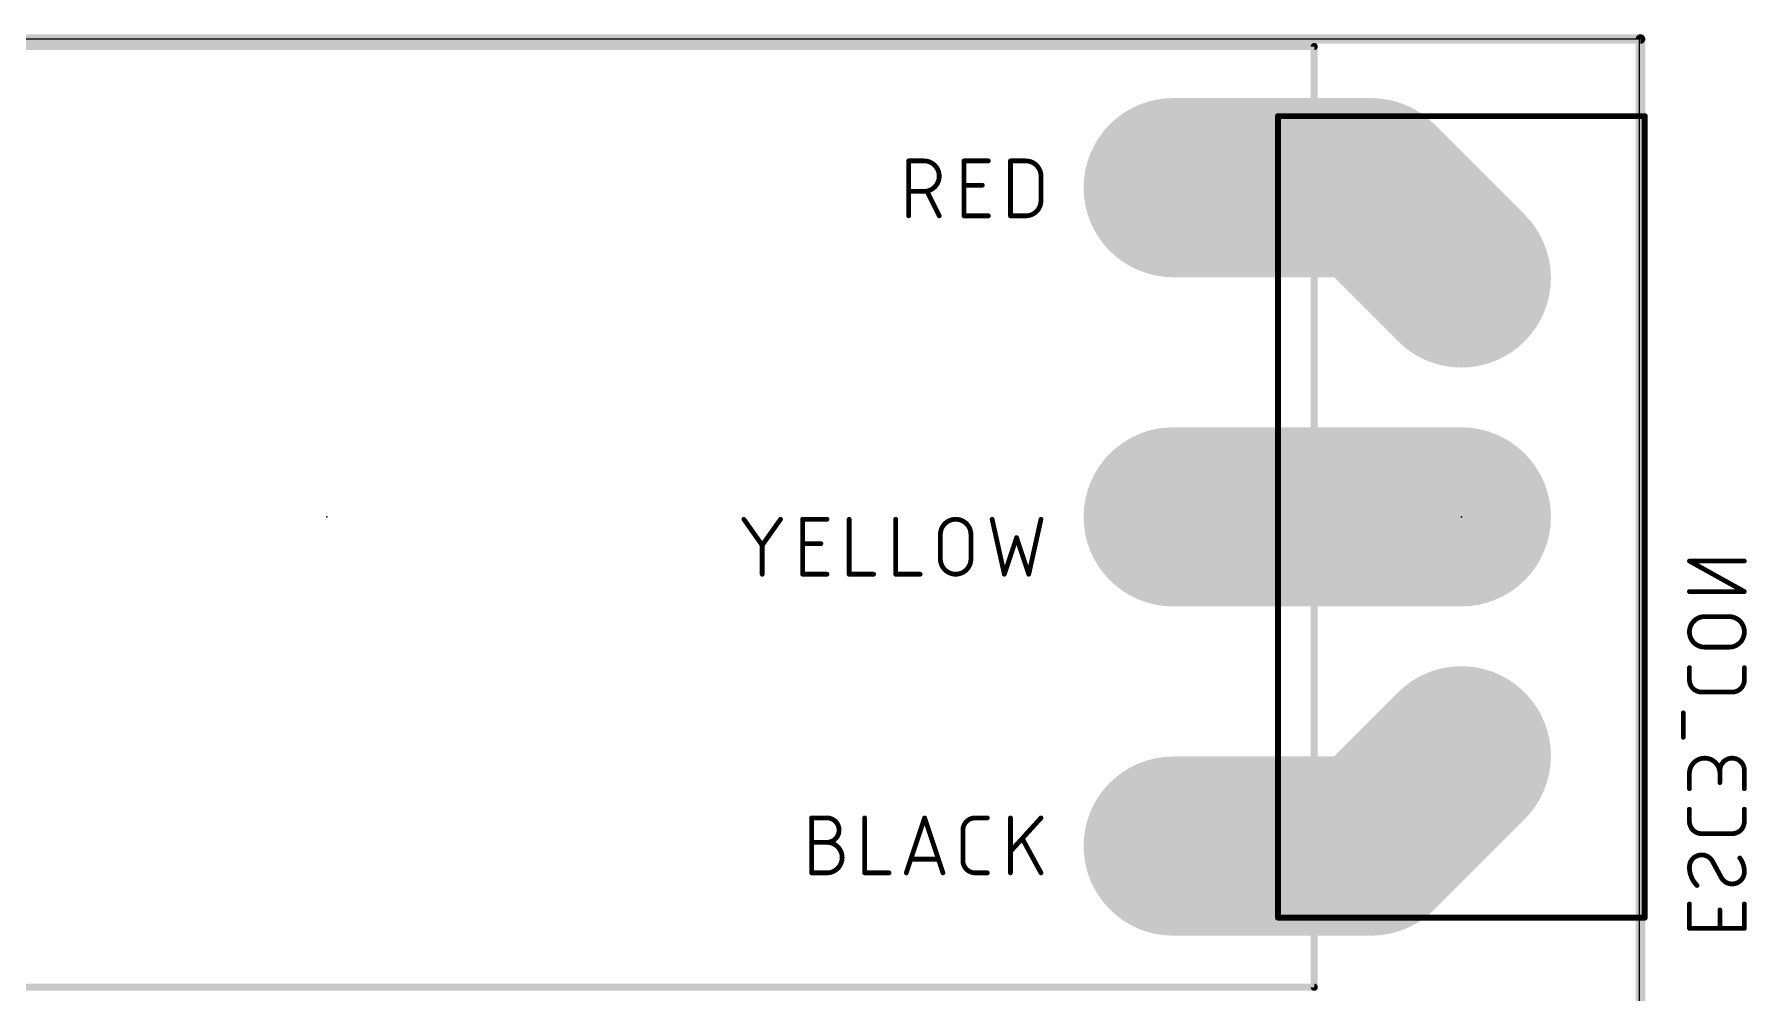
# Model space of a CAD drawing. Extents: x -0.01 to 5.59, y -0.05 to 1.65.
# Drawn here: x 4.155 to 5.589, y 0.802 to 1.604 of the extents above; entities that cross this region are included whole.
import ezdxf

# ---------------------------------------------------------------- set-up
doc = ezdxf.new("R2010")
doc.units = 0
for name, color, linetype in [('1', 22, 'CONTINUOUS'), ('16', 175, 'CONTINUOUS'), ('17', 82, 'CONTINUOUS'), ('20', 30, 'CONTINUOUS'), ('21', 253, 'CONTINUOUS'), ('22', 253, 'CONTINUOUS'), ('23', 7, 'CONTINUOUS'), ('24', 7, 'CONTINUOUS')]:
    doc.layers.add(name, color=color, linetype=linetype)

# ---------------------------------------------------------------- blocks, each defined once
blk = doc.blocks.new('ROUNDP')
at = {"const_width": 0.5}
blk.add_lwpolyline([(0, -0.25, 1), (0, 0.25, 1), (0, -0.25)], format="xyb", dxfattribs=at)

msp = doc.modelspace()

# ---------------------------------------------------------------- linework, layer by layer
at = {"layer": '1'}
for points, const_width in [([(5.5, 1.6), (0, 1.6)], 0.008), ([(5.5, 0), (5.5, 1.6)], 0.008), ([(5.108661, 1.475591), (5.274409, 1.475591)], 0.15), ([(5.274409, 1.475591), (5.35, 1.4)], 0.15), ([(5.108661, 1.2), (5.35, 1.2)], 0.15), ([(5.274409, 0.924409), (5.35, 1)], 0.15), ([(5.108661, 0.924409), (5.274409, 0.924409)], 0.15)]:
    msp.add_lwpolyline(points, dxfattribs=dict(at, const_width=const_width))
for points, const_width in [([(5.502, 1.6, 1), (5.498, 1.6)], 0.004), ([(5.5, 1.598, 1), (5.5, 1.602)], 0.004), ([(5.108661, 1.513091, 1), (5.108661, 1.438091)], 0.075), ([(5.300926, 1.502107, 1), (5.247893, 1.449074)], 0.075), ([(5.274409, 1.438091, 1), (5.274409, 1.513091)], 0.075), ([(5.323483, 1.373483, 1), (5.376517, 1.426517)], 0.075), ([(5.108661, 1.2375, 1), (5.108661, 1.1625)], 0.075), ([(5.35, 1.1625, 1), (5.35, 1.2375)], 0.075), ([(5.376517, 0.973483, 1), (5.323483, 1.026517)], 0.075), ([(5.108661, 0.961909, 1), (5.108661, 0.886909)], 0.075), ([(5.274409, 0.886909, 1), (5.274409, 0.961909)], 0.075), ([(5.247893, 0.950926, 1), (5.300926, 0.897893)], 0.075)]:
    msp.add_lwpolyline(points, format="xyb", dxfattribs=dict(at, const_width=const_width))
at = {"layer": '16', "const_width": 0.008}
for points in [[(5.5, 1.6), (0, 1.6)], [(5.5, 0), (5.5, 1.6)]]:
    msp.add_lwpolyline(points, dxfattribs=at)
at = {"layer": '16', "const_width": 0.004}
for points in [[(5.502, 1.6, 1), (5.498, 1.6)], [(5.5, 1.598, 1), (5.5, 1.602)]]:
    msp.add_lwpolyline(points, format="xyb", dxfattribs=at)
at = {"layer": '20'}
for p, q in [((5.499213, 1.600008), (0, 1.600008)), ((5.499213, 0), (5.499213, 1.600008))]:
    msp.add_line(p, q, dxfattribs=at)
at = {"layer": '21'}
for points, const_width in [([(3.533858, 1.593701), (5.226772, 1.593701)], 0.006), ([(5.226772, 1.593701), (5.226772, 0.806299)], 0.006), ([(4.887234, 1.452), (4.887234, 1.498)], 0.004), ([(4.887234, 1.498), (4.900012, 1.498)], 0.004), ([(4.933533, 1.452), (4.933533, 1.498)], 0.004), ([(4.933533, 1.498), (4.953978, 1.498)], 0.004), ([(4.972445, 1.452), (4.972445, 1.498)], 0.004), ([(4.972445, 1.498), (4.985222, 1.498)], 0.004), ([(4.933533, 1.477555), (4.948867, 1.477555)], 0.004), ([(4.998, 1.485222), (4.998, 1.464778)], 0.004), ([(4.900012, 1.472444), (4.887234, 1.472444)], 0.004), ([(4.91279, 1.452), (4.902568, 1.472444)], 0.004), ([(4.953978, 1.452), (4.933533, 1.452)], 0.004), ([(4.985222, 1.452), (4.972445, 1.452)], 0.004), ([(4.749222, 1.198), (4.764556, 1.176278)], 0.004), ([(4.764556, 1.176278), (4.779889, 1.198)], 0.004), ([(4.798367, 1.152), (4.798367, 1.198)], 0.004), ([(4.798367, 1.198), (4.818811, 1.198)], 0.004), ([(4.837367, 1.198), (4.837367, 1.152)], 0.004), ([(4.876367, 1.198), (4.876367, 1.152)], 0.004), ([(4.957111, 1.198), (4.967333, 1.152)], 0.004), ([(4.987778, 1.152), (4.998, 1.198)], 0.004), ([(4.764556, 1.152), (4.764556, 1.176278)], 0.004), ([(4.798367, 1.177555), (4.8137, 1.177555)], 0.004), ([(4.913778, 1.164778), (4.913778, 1.185222)], 0.004), ([(4.939333, 1.185222), (4.939333, 1.164778)], 0.004), ([(4.967333, 1.152), (4.977556, 1.182667)], 0.004), ([(4.977556, 1.182667), (4.987778, 1.152)], 0.004), ([(4.818811, 1.152), (4.798367, 1.152)], 0.004), ([(4.837367, 1.152), (4.857811, 1.152)], 0.004), ([(4.876367, 1.152), (4.896811, 1.152)], 0.004), ([(4.805945, 0.902), (4.805945, 0.948)], 0.004), ([(4.805945, 0.948), (4.818722, 0.948)], 0.004), ([(4.850367, 0.948), (4.850367, 0.902)], 0.004), ([(4.885222, 0.902), (4.900556, 0.948)], 0.004), ([(4.900556, 0.948), (4.915889, 0.902)], 0.004), ([(4.942869, 0.948), (4.953092, 0.948)], 0.004), ([(4.972445, 0.902), (4.972445, 0.948)], 0.004), ([(4.998, 0.948), (4.972445, 0.919889)], 0.004), ([(4.932647, 0.912222), (4.932647, 0.937778)], 0.004), ([(4.998, 0.902), (4.982667, 0.930111)], 0.004), ([(4.805945, 0.927555), (4.818722, 0.927555)], 0.004), ([(4.818722, 0.902), (4.805945, 0.902)], 0.004), ([(4.850367, 0.902), (4.870811, 0.902)], 0.004), ([(4.912056, 0.9135), (4.889056, 0.9135)], 0.004), ([(4.953092, 0.902), (4.942869, 0.902)], 0.004), ([(5.226772, 0.806299), (3.533858, 0.806299)], 0.006)]:
    msp.add_lwpolyline(points, dxfattribs=dict(at, const_width=const_width))
for points, const_width in [([(5.228272, 1.593701, 1), (5.225272, 1.593701)], 0.003), ([(5.226772, 1.592201, 1), (5.226772, 1.595201)], 0.003), ([(4.888234, 1.498, 1), (4.886234, 1.498)], 0.002), ([(4.887234, 1.499, 1), (4.887234, 1.497)], 0.002), ([(4.900012, 1.472444, 1), (4.900012, 1.498)], 0.004), ([(4.900012, 1.499, 1), (4.900012, 1.497)], 0.002), ([(4.900012, 1.497, 1), (4.900012, 1.499)], 0.002), ([(4.934533, 1.498, 1), (4.932533, 1.498)], 0.002), ([(4.933533, 1.499, 1), (4.933533, 1.497)], 0.002), ([(4.953978, 1.497, 1), (4.953978, 1.499)], 0.002), ([(4.973445, 1.498, 1), (4.971445, 1.498)], 0.002), ([(4.972445, 1.499, 1), (4.972445, 1.497)], 0.002), ([(4.998, 1.485222, 0.414214), (4.985222, 1.498)], 0.004), ([(4.985222, 1.499, 1), (4.985222, 1.497)], 0.002), ([(4.985222, 1.497, 1), (4.985222, 1.499)], 0.002), ([(4.933533, 1.478555, 1), (4.933533, 1.476555)], 0.002), ([(4.948867, 1.476555, 1), (4.948867, 1.478555)], 0.002), ([(4.999, 1.485222, 1), (4.997, 1.485222)], 0.002), ([(4.997, 1.485222, 1), (4.999, 1.485222)], 0.002), ([(4.887234, 1.473444, 1), (4.887234, 1.471444)], 0.002), ([(4.900012, 1.473444, 1), (4.900012, 1.471444)], 0.002), ([(4.900012, 1.471444, 1), (4.900012, 1.473444)], 0.002), ([(4.903462, 1.472892, 1), (4.901673, 1.471997)], 0.002), ([(4.985222, 1.452, 0.414216), (4.998, 1.464778)], 0.004), ([(4.999, 1.464778, 1), (4.997, 1.464778)], 0.002), ([(4.997, 1.464778, 1), (4.999, 1.464778)], 0.002), ([(4.886234, 1.452, 1), (4.888234, 1.452)], 0.002), ([(4.911896, 1.451553, 1), (4.913684, 1.452447)], 0.002), ([(4.933533, 1.453, 1), (4.933533, 1.451)], 0.002), ([(4.932533, 1.452, 1), (4.934533, 1.452)], 0.002), ([(4.953978, 1.451, 1), (4.953978, 1.453)], 0.002), ([(4.972445, 1.453, 1), (4.972445, 1.451)], 0.002), ([(4.971445, 1.452, 1), (4.973445, 1.452)], 0.002), ([(4.985222, 1.453, 1), (4.985222, 1.451)], 0.002), ([(4.985222, 1.451, 1), (4.985222, 1.453)], 0.002), ([(4.750039, 1.198577, 1), (4.748405, 1.197423)], 0.002), ([(4.780706, 1.197423, 1), (4.779072, 1.198577)], 0.002), ([(4.799367, 1.198, 1), (4.797367, 1.198)], 0.002), ([(4.798367, 1.199, 1), (4.798367, 1.197)], 0.002), ([(4.818811, 1.197, 1), (4.818811, 1.199)], 0.002), ([(4.838367, 1.198, 1), (4.836367, 1.198)], 0.002), ([(4.877367, 1.198, 1), (4.875367, 1.198)], 0.002), ([(4.939333, 1.185222, 1), (4.913778, 1.185222)], 0.004), ([(4.958087, 1.198217, 1), (4.956135, 1.197783)], 0.002), ([(4.998976, 1.197783, 1), (4.997024, 1.198217)], 0.002), ([(4.765556, 1.176278, 1), (4.763556, 1.176278)], 0.002), ([(4.763739, 1.176854, 1), (4.765373, 1.175701)], 0.002), ([(4.763739, 1.175701, 1), (4.765373, 1.176854)], 0.002), ([(4.798367, 1.178555, 1), (4.798367, 1.176555)], 0.002), ([(4.8137, 1.176555, 1), (4.8137, 1.178555)], 0.002), ([(4.914778, 1.185222, 1), (4.912778, 1.185222)], 0.002), ([(4.912778, 1.185222, 1), (4.914778, 1.185222)], 0.002), ([(4.940333, 1.185222, 1), (4.938333, 1.185222)], 0.002), ([(4.938333, 1.185222, 1), (4.940333, 1.185222)], 0.002), ([(4.978504, 1.182983, 1), (4.976607, 1.18235)], 0.002), ([(4.978504, 1.18235, 1), (4.976607, 1.182983)], 0.002), ([(4.913778, 1.164778, 1), (4.939333, 1.164778)], 0.004), ([(4.914778, 1.164778, 1), (4.912778, 1.164778)], 0.002), ([(4.912778, 1.164778, 1), (4.914778, 1.164778)], 0.002), ([(4.940333, 1.164778, 1), (4.938333, 1.164778)], 0.002), ([(4.938333, 1.164778, 1), (4.940333, 1.164778)], 0.002), ([(4.763556, 1.152, 1), (4.765556, 1.152)], 0.002), ([(4.798367, 1.153, 1), (4.798367, 1.151)], 0.002), ([(4.797367, 1.152, 1), (4.799367, 1.152)], 0.002), ([(4.818811, 1.151, 1), (4.818811, 1.153)], 0.002), ([(4.837367, 1.153, 1), (4.837367, 1.151)], 0.002), ([(4.836367, 1.152, 1), (4.838367, 1.152)], 0.002), ([(4.857811, 1.151, 1), (4.857811, 1.153)], 0.002), ([(4.876367, 1.153, 1), (4.876367, 1.151)], 0.002), ([(4.875367, 1.152, 1), (4.877367, 1.152)], 0.002), ([(4.896811, 1.151, 1), (4.896811, 1.153)], 0.002), ([(4.966385, 1.152316, 1), (4.968282, 1.151684)], 0.002), ([(4.966357, 1.151783, 1), (4.96831, 1.152217)], 0.002), ([(4.986802, 1.152217, 1), (4.988754, 1.151783)], 0.002), ([(4.986829, 1.151684, 1), (4.988726, 1.152316)], 0.002), ([(4.806945, 0.948, 1), (4.804945, 0.948)], 0.002), ([(4.805945, 0.949, 1), (4.805945, 0.947)], 0.002), ([(4.818722, 0.927555, 1), (4.818722, 0.948)], 0.004), ([(4.818722, 0.949, 1), (4.818722, 0.947)], 0.002), ([(4.818722, 0.947, 1), (4.818722, 0.949)], 0.002), ([(4.851367, 0.948, 1), (4.849367, 0.948)], 0.002), ([(4.901504, 0.948316, 1), (4.899607, 0.947684)], 0.002), ([(4.901504, 0.947684, 1), (4.899607, 0.948316)], 0.002), ([(4.942869, 0.948, 0.41421), (4.932647, 0.937778)], 0.004), ([(4.942869, 0.949, 1), (4.942869, 0.947)], 0.002), ([(4.942869, 0.947, 1), (4.942869, 0.949)], 0.002), ([(4.953092, 0.947, 1), (4.953092, 0.949)], 0.002), ([(4.973445, 0.948, 1), (4.971445, 0.948)], 0.002), ([(4.99874, 0.947327, 1), (4.99726, 0.948673)], 0.002), ([(4.933647, 0.937778, 1), (4.931647, 0.937778)], 0.002), ([(4.931647, 0.937778, 1), (4.933647, 0.937778)], 0.002), ([(4.983545, 0.93059, 1), (4.981789, 0.929632)], 0.002), ([(4.805945, 0.928555, 1), (4.805945, 0.926555)], 0.002), ([(4.818722, 0.902, 1), (4.818722, 0.927555)], 0.004), ([(4.818722, 0.928555, 1), (4.818722, 0.926555)], 0.002), ([(4.818722, 0.928555, 1), (4.818722, 0.926555)], 0.002), ([(4.818722, 0.926555, 1), (4.818722, 0.928555)], 0.002), ([(4.971705, 0.920561, 1), (4.973184, 0.919216)], 0.002), ([(4.805945, 0.903, 1), (4.805945, 0.901)], 0.002), ([(4.818722, 0.903, 1), (4.818722, 0.901)], 0.002), ([(4.818722, 0.901, 1), (4.818722, 0.903)], 0.002), ([(4.850367, 0.903, 1), (4.850367, 0.901)], 0.002), ([(4.870811, 0.901, 1), (4.870811, 0.903)], 0.002), ([(4.889056, 0.9145, 1), (4.889056, 0.9125)], 0.002), ([(4.912056, 0.9125, 1), (4.912056, 0.9145)], 0.002), ([(4.932647, 0.912222, 0.414214), (4.942869, 0.902)], 0.004), ([(4.933647, 0.912222, 1), (4.931647, 0.912222)], 0.002), ([(4.931647, 0.912222, 1), (4.933647, 0.912222)], 0.002), ([(4.942869, 0.903, 1), (4.942869, 0.901)], 0.002), ([(4.942869, 0.901, 1), (4.942869, 0.903)], 0.002), ([(4.953092, 0.901, 1), (4.953092, 0.903)], 0.002), ([(4.997122, 0.901521, 1), (4.998878, 0.902479)], 0.002), ([(4.804945, 0.902, 1), (4.806945, 0.902)], 0.002), ([(4.849367, 0.902, 1), (4.851367, 0.902)], 0.002), ([(4.884274, 0.902316, 1), (4.886171, 0.901684)], 0.002), ([(4.91494, 0.901684, 1), (4.916838, 0.902316)], 0.002), ([(4.971445, 0.902, 1), (4.973445, 0.902)], 0.002), ([(5.225272, 0.806299, 1), (5.228272, 0.806299)], 0.003), ([(5.226772, 0.804799, 1), (5.226772, 0.807799)], 0.003)]:
    msp.add_lwpolyline(points, format="xyb", dxfattribs=dict(at, const_width=const_width))
at = {"layer": '22'}
for points, const_width in [([(5.503543, 1.535433), (5.196457, 1.535433)], 0.005), ([(5.196457, 1.535433), (5.196457, 0.864567)], 0.005), ([(5.503543, 0.864567), (5.503543, 1.535433)], 0.005), ([(5.586976, 1.137454), (5.540976, 1.163009)], 0.004), ([(5.540976, 1.163009), (5.586976, 1.163009)], 0.004), ([(5.540976, 1.137454), (5.586976, 1.137454)], 0.004), ([(5.574199, 1.11651), (5.553754, 1.11651)], 0.004), ([(5.553754, 1.090954), (5.574199, 1.090954)], 0.004), ([(5.540976, 1.073768), (5.540976, 1.063546)], 0.004), ([(5.586976, 1.063546), (5.586976, 1.073768)], 0.004), ([(5.551199, 1.053323), (5.576754, 1.053323)], 0.004), ([(5.535865, 1.01551), (5.535865, 1.035954)], 0.004), ([(5.566532, 0.987788), (5.566532, 0.977565)], 0.004), ([(5.586976, 0.972454), (5.586976, 0.987788)], 0.004), ([(5.540976, 0.972454), (5.540976, 0.985232)], 0.004), ([(5.540976, 0.955268), (5.540976, 0.945046)], 0.004), ([(5.586976, 0.945046), (5.586976, 0.955268)], 0.004), ([(5.551199, 0.934824), (5.576754, 0.934824)], 0.004), ([(5.560143, 0.911899), (5.56781, 0.897843)], 0.004), ([(5.540976, 0.875988), (5.540976, 0.855543)], 0.004), ([(5.586976, 0.855543), (5.586976, 0.875988)], 0.004), ([(5.196457, 0.864567), (5.503543, 0.864567)], 0.005), ([(5.566532, 0.855543), (5.566532, 0.870877)], 0.004), ([(5.540976, 0.855543), (5.586976, 0.855543)], 0.004)]:
    msp.add_lwpolyline(points, dxfattribs=dict(at, const_width=const_width))
for points, const_width in [([(5.196457, 1.536683, 1), (5.196457, 1.534183)], 0.0025), ([(5.197707, 1.535433, 1), (5.195207, 1.535433)], 0.0025), ([(5.504793, 1.535433, 1), (5.502293, 1.535433)], 0.0025), ([(5.503543, 1.534183, 1), (5.503543, 1.536683)], 0.0025), ([(5.541462, 1.163884, 1), (5.540491, 1.162135)], 0.002), ([(5.540976, 1.164009, 1), (5.540976, 1.162009)], 0.002), ([(5.586976, 1.162009, 1), (5.586976, 1.164009)], 0.002), ([(5.540976, 1.138454, 1), (5.540976, 1.136454)], 0.002), ([(5.586491, 1.13658, 1), (5.587462, 1.138328)], 0.002), ([(5.586976, 1.136454, 1), (5.586976, 1.138454)], 0.002), ([(5.553754, 1.11651, 1), (5.553754, 1.090954)], 0.004), ([(5.553754, 1.11751, 1), (5.553754, 1.11551)], 0.002), ([(5.553754, 1.11551, 1), (5.553754, 1.11751)], 0.002), ([(5.574199, 1.090954, 1), (5.574199, 1.116509)], 0.004), ([(5.574199, 1.117509, 1), (5.574199, 1.115509)], 0.002), ([(5.574199, 1.11551, 1), (5.574199, 1.11751)], 0.002), ([(5.553754, 1.091954, 1), (5.553754, 1.089954)], 0.002), ([(5.553754, 1.089954, 1), (5.553754, 1.091954)], 0.002), ([(5.574199, 1.091954, 1), (5.574199, 1.089954)], 0.002), ([(5.574199, 1.089954, 1), (5.574199, 1.091954)], 0.002), ([(5.541976, 1.073768, 1), (5.539976, 1.073768)], 0.002), ([(5.587976, 1.073768, 1), (5.585976, 1.073768)], 0.002), ([(5.540976, 1.063546, 0.414214), (5.551199, 1.053323)], 0.004), ([(5.541976, 1.063546, 1), (5.539976, 1.063546)], 0.002), ([(5.539976, 1.063546, 1), (5.541976, 1.063546)], 0.002), ([(5.576754, 1.053323, 0.41421), (5.586976, 1.063546)], 0.004), ([(5.587976, 1.063546, 1), (5.585976, 1.063546)], 0.002), ([(5.585976, 1.063546, 1), (5.587976, 1.063546)], 0.002), ([(5.551199, 1.054323, 1), (5.551199, 1.052323)], 0.002), ([(5.551199, 1.052323, 1), (5.551199, 1.054323)], 0.002), ([(5.576754, 1.054323, 1), (5.576754, 1.052323)], 0.002), ([(5.576754, 1.052323, 1), (5.576754, 1.054323)], 0.002), ([(5.536865, 1.035954, 1), (5.534865, 1.035954)], 0.002), ([(5.534865, 1.01551, 1), (5.536865, 1.01551)], 0.002), ([(5.566532, 0.985232, 1), (5.540976, 0.985232)], 0.004), ([(5.586976, 0.987788, 1), (5.566532, 0.987788)], 0.004), ([(5.567532, 0.987788, 1), (5.565532, 0.987788)], 0.002), ([(5.587976, 0.987788, 1), (5.585976, 0.987788)], 0.002), ([(5.541976, 0.985232, 1), (5.539976, 0.985232)], 0.002), ([(5.539976, 0.985232, 1), (5.541976, 0.985232)], 0.002), ([(5.565532, 0.987788, 1), (5.567532, 0.987788)], 0.002), ([(5.565532, 0.985232, 1), (5.567532, 0.985232)], 0.002), ([(5.565532, 0.977565, 1), (5.567532, 0.977565)], 0.002), ([(5.585976, 0.987788, 1), (5.587976, 0.987788)], 0.002), ([(5.539976, 0.972454, 1), (5.541976, 0.972454)], 0.002), ([(5.585976, 0.972454, 1), (5.587976, 0.972454)], 0.002), ([(5.541976, 0.955268, 1), (5.539976, 0.955268)], 0.002), ([(5.540976, 0.945046, 0.414214), (5.551199, 0.934824)], 0.004), ([(5.541976, 0.945046, 1), (5.539976, 0.945046)], 0.002), ([(5.576754, 0.934824, 0.41421), (5.586976, 0.945046)], 0.004), ([(5.587976, 0.955268, 1), (5.585976, 0.955268)], 0.002), ([(5.587976, 0.945046, 1), (5.585976, 0.945046)], 0.002), ([(5.539976, 0.945046, 1), (5.541976, 0.945046)], 0.002), ([(5.551199, 0.935824, 1), (5.551199, 0.933824)], 0.002), ([(5.551199, 0.933824, 1), (5.551199, 0.935824)], 0.002), ([(5.576754, 0.935824, 1), (5.576754, 0.933824)], 0.002), ([(5.576754, 0.933824, 1), (5.576754, 0.935824)], 0.002), ([(5.585976, 0.945046, 1), (5.587976, 0.945046)], 0.002), ([(5.551199, 0.91701, 0.414214), (5.540976, 0.906788)], 0.004), ([(5.560143, 0.911899, 0.265565), (5.551199, 0.91701)], 0.004), ([(5.551199, 0.91801, 1), (5.551199, 0.91601)], 0.002), ([(5.551199, 0.91601, 1), (5.551199, 0.91801)], 0.002), ([(5.540976, 0.906788, 0.199996), (5.547365, 0.891454)], 0.004), ([(5.541976, 0.906788, 1), (5.539976, 0.906788)], 0.002), ([(5.539976, 0.906788, 1), (5.541976, 0.906788)], 0.002), ([(5.561021, 0.912378, 1), (5.559265, 0.91142)], 0.002), ([(5.559281, 0.911391, 1), (5.561005, 0.912406)], 0.002), ([(5.576754, 0.892732, 0.414217), (5.586976, 0.902954)], 0.004), ([(5.586976, 0.902954, 0.162274), (5.583143, 0.914454)], 0.004), ([(5.583943, 0.915054, 1), (5.582343, 0.913854)], 0.002), ([(5.587976, 0.902954, 1), (5.585976, 0.902954)], 0.002), ([(5.585976, 0.902954, 1), (5.587976, 0.902954)], 0.002), ([(5.546661, 0.890744, 1), (5.548069, 0.892164)], 0.002), ([(5.568671, 0.898351, 1), (5.566948, 0.897335)], 0.002), ([(5.56781, 0.897843, 0.265567), (5.576754, 0.892732)], 0.004), ([(5.566932, 0.897364, 1), (5.568688, 0.898322)], 0.002), ([(5.576754, 0.893732, 1), (5.576754, 0.891732)], 0.002), ([(5.576754, 0.891732, 1), (5.576754, 0.893732)], 0.002), ([(5.541976, 0.875988, 1), (5.539976, 0.875988)], 0.002), ([(5.587976, 0.875988, 1), (5.585976, 0.875988)], 0.002), ([(5.196457, 0.865817, 1), (5.196457, 0.863317)], 0.0025), ([(5.195207, 0.864567, 1), (5.197707, 0.864567)], 0.0025), ([(5.502293, 0.864567, 1), (5.504793, 0.864567)], 0.0025), ([(5.503543, 0.863317, 1), (5.503543, 0.865817)], 0.0025), ([(5.567532, 0.870877, 1), (5.565532, 0.870877)], 0.002), ([(5.540976, 0.856543, 1), (5.540976, 0.854543)], 0.002), ([(5.539976, 0.855543, 1), (5.541976, 0.855543)], 0.002), ([(5.565532, 0.855543, 1), (5.567532, 0.855543)], 0.002), ([(5.585976, 0.855543, 1), (5.587976, 0.855543)], 0.002), ([(5.586976, 0.854543, 1), (5.586976, 0.856543)], 0.002)]:
    msp.add_lwpolyline(points, format="xyb", dxfattribs=dict(at, const_width=const_width))
at = {"layer": '23'}
msp.add_point((4.4, 1.2), dxfattribs=at)
at = {"layer": '24'}
msp.add_point((5.35, 1.2), dxfattribs=at)

# ---------------------------------------------------------------- block references
at = {"layer": '17'}
for p, xscale, yscale, rotation in [((5.108661, 1.475591), 0.11811, 0.11811, 180), ((5.108661, 1.475591), 0.11811, 0.11811, 180), ((5.35, 1.4), 0.098425, 0.098425, 90), ((5.35, 1.4), 0.098425, 0.098425, 90), ((5.108661, 1.2), 0.11811, 0.11811, 180), ((5.108661, 1.2), 0.11811, 0.11811, 180), ((5.35, 1.2), 0.098425, 0.098425, 90), ((5.35, 1.2), 0.098425, 0.098425, 90), ((5.35, 1), 0.098425, 0.098425, 90), ((5.35, 1), 0.098425, 0.098425, 90), ((5.108661, 0.924409), 0.11811, 0.11811, 180), ((5.108661, 0.924409), 0.11811, 0.11811, 180)]:
    msp.add_blockref('ROUNDP', p, dxfattribs=dict(at, xscale=xscale, yscale=yscale, rotation=rotation))

doc.saveas('drawing.dxf')
